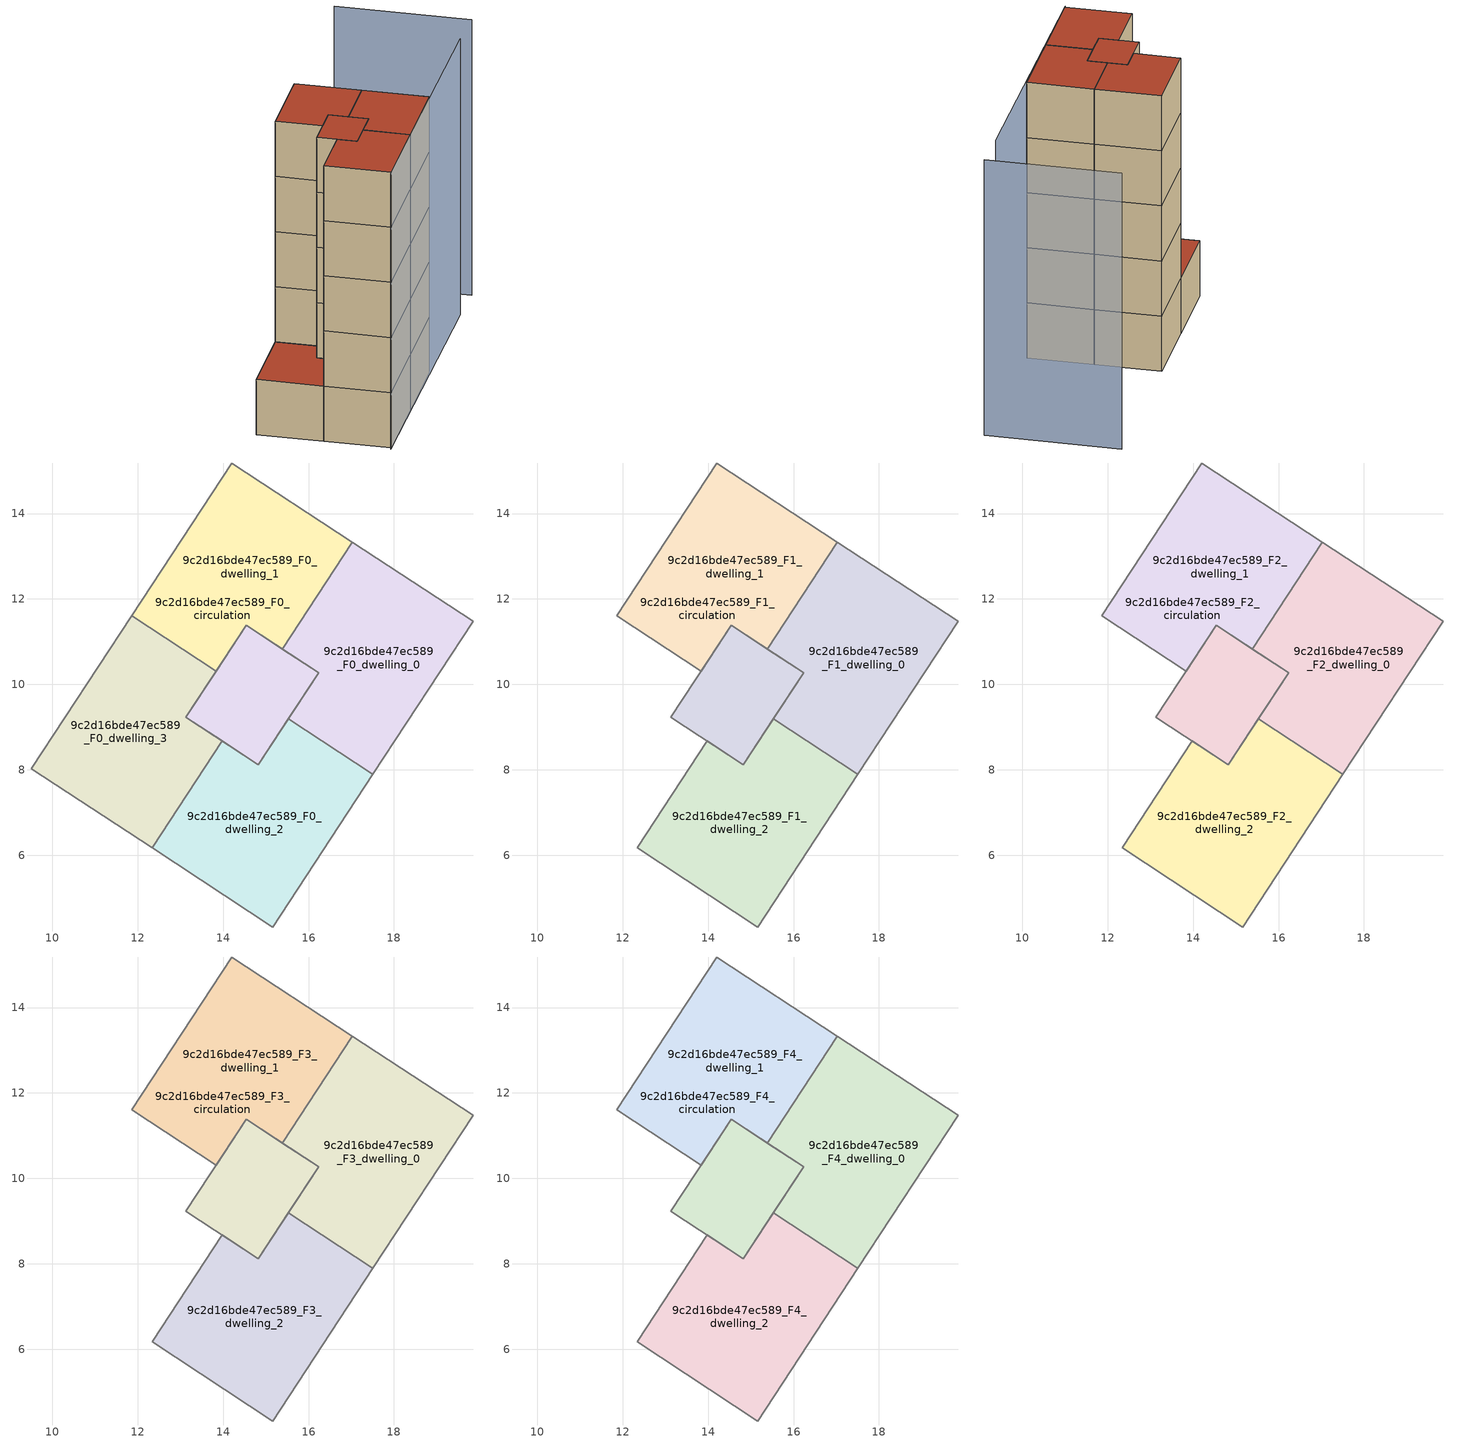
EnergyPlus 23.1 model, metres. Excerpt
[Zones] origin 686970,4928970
9c2d16bde47ec589_F0_dwelling_0
 floor ground (EU_floor_Construction): 15.39,10.83 16.23,10.27 15.53,9.2 14.83,8.12 13.13,9.23 14.54,11.38 z0; 19.85,11.48 17.51,7.9 15.53,9.2 16.23,10.27 15.39,10.83 17.03,13.33 z0
 wall adiabatic (EU_wall_Construction): 15.39,10.83 16.23,10.27 15.53,9.2 / 17.51,7.9 19.85,11.48 17.03,13.33 z0:3
 wall to 9c2d16bde47ec589_F0_dwelling_1 (EU_wall_Construction): 17.03,13.33 15.39,10.83 z0:3
 wall to 9c2d16bde47ec589_F0_dwelling_2 (EU_wall_Construction): 15.53,9.2 17.51,7.9 z0:3
9c2d16bde47ec589_F0_dwelling_1
 floor ground (EU_floor_Construction): 16.23,10.27 14.83,8.12 13.13,9.23 14.54,11.38 15.39,10.83 z0; 17.03,13.33 15.39,10.83 14.54,11.38 13.83,10.31 11.86,11.6 14.2,15.18 z0
 wall adiabatic (EU_wall_Construction): 17.03,13.33 14.2,15.18 11.86,11.6 13.83,10.31 14.54,11.38 15.39,10.83 z0:3
9c2d16bde47ec589_F0_dwelling_2
 floor ground (EU_floor_Construction): 17.51,7.9 15.16,4.32 12.34,6.17 13.98,8.68 14.83,8.12 15.53,9.2 z0; 16.23,10.27 15.53,9.2 14.83,8.12 13.13,9.23 14.54,11.38 z0
 wall adiabatic (EU_wall_Construction): 12.34,6.17 15.16,4.32 17.51,7.9 / 15.53,9.2 14.83,8.12 13.98,8.68 z0:3
 wall to 9c2d16bde47ec589_F0_dwelling_3 (EU_wall_Construction): 13.98,8.68 12.34,6.17 z0:3
9c2d16bde47ec589_F0_dwelling_3
 floor ground (EU_floor_Construction): 13.83,10.31 13.13,9.23 13.98,8.68 12.34,6.17 9.51,8.02 11.86,11.6 z0
 wall adiabatic (EU_wall_Construction): 13.98,8.68 13.13,9.23 13.83,10.31 11.86,11.6 9.51,8.02 12.34,6.17 z0:3
 roof outside (EU_roof_Construction): 12.34,6.17 13.98,8.68 13.13,9.23 13.83,10.31 11.86,11.6 9.51,8.02 z3
9c2d16bde47ec589_F0_circulation
 floor ground (EU_floor_Construction): 19.85,11.48 17.51,7.9 15.53,9.2 16.23,10.27 15.39,10.83 17.03,13.33 z0; 15.39,10.83 16.23,10.27 15.53,9.2 14.83,8.12 13.98,8.68 13.13,9.23 13.83,10.31 14.54,11.38 z0; 17.51,7.9 15.16,4.32 12.34,6.17 13.98,8.68 14.83,8.12 15.53,9.2 z0; 17.03,13.33 15.39,10.83 14.54,11.38 13.83,10.31 11.86,11.6 14.2,15.18 z0
 wall adiabatic (EU_wall_Construction): 13.13,9.23 14.83,8.12 16.23,10.27 14.54,11.38 13.13,9.23 z0:3
9c2d16bde47ec589_F1_dwelling_0
 floor outside (EU_floor_Construction): 19.85,11.48 17.51,7.9 15.53,9.2 16.23,10.27 15.39,10.83 17.03,13.33 z3
 floor to 9c2d16bde47ec589_F0_dwelling_0 (EU_floor_Construction): 15.39,10.83 16.23,10.27 15.53,9.2 14.83,8.12 13.13,9.23 14.54,11.38 z3
 wall adiabatic (EU_wall_Construction): 15.39,10.83 16.23,10.27 15.53,9.2 / 17.51,7.9 19.85,11.48 17.03,13.33 z3:6
 wall to 9c2d16bde47ec589_F1_dwelling_1 (EU_wall_Construction): 17.03,13.33 15.39,10.83 z3:6
 wall to 9c2d16bde47ec589_F1_dwelling_2 (EU_wall_Construction): 15.53,9.2 17.51,7.9 z3:6
9c2d16bde47ec589_F1_dwelling_1
 floor to 9c2d16bde47ec589_F0_dwelling_1 (EU_floor_Construction): 17.03,13.33 15.39,10.83 14.54,11.38 13.83,10.31 11.86,11.6 14.2,15.18 z3; 15.39,10.83 16.23,10.27 14.83,8.12 13.13,9.23 13.83,10.31 14.54,11.38 z3
 wall adiabatic (EU_wall_Construction): 17.03,13.33 14.2,15.18 11.86,11.6 13.83,10.31 14.54,11.38 15.39,10.83 z3:6
9c2d16bde47ec589_F1_dwelling_2
 floor to 9c2d16bde47ec589_F0_dwelling_2 (EU_floor_Construction): 17.51,7.9 15.16,4.32 12.34,6.17 13.98,8.68 14.83,8.12 15.53,9.2 z3; 16.23,10.27 15.53,9.2 14.83,8.12 13.13,9.23 14.54,11.38 z3
 wall adiabatic (EU_wall_Construction): 15.53,9.2 14.83,8.12 13.98,8.68 12.34,6.17 15.16,4.32 17.51,7.9 z3:6
9c2d16bde47ec589_F1_circulation
 floor outside (EU_floor_Construction): 17.51,7.9 15.16,4.32 12.34,6.17 13.98,8.68 14.83,8.12 15.53,9.2 z3; 17.03,13.33 15.39,10.83 14.54,11.38 13.83,10.31 11.86,11.6 14.2,15.18 z3
 floor to 9c2d16bde47ec589_F0_circulation (EU_floor_Construction): 19.85,11.48 17.51,7.9 15.53,9.2 16.23,10.27 15.39,10.83 17.03,13.33 z3; 15.39,10.83 16.23,10.27 15.53,9.2 14.83,8.12 13.98,8.68 13.13,9.23 13.83,10.31 14.54,11.38 z3
 wall adiabatic (EU_wall_Construction): 13.13,9.23 14.83,8.12 16.23,10.27 14.54,11.38 13.13,9.23 z3:6
9c2d16bde47ec589_F2_dwelling_0
 floor outside (EU_floor_Construction): 19.85,11.48 17.51,7.9 15.53,9.2 16.23,10.27 15.39,10.83 17.03,13.33 z6
 floor to 9c2d16bde47ec589_F1_dwelling_0 (EU_floor_Construction): 15.39,10.83 16.23,10.27 15.53,9.2 14.83,8.12 13.13,9.23 14.54,11.38 z6
 wall adiabatic (EU_wall_Construction): 15.39,10.83 16.23,10.27 15.53,9.2 / 17.51,7.9 19.85,11.48 17.03,13.33 z6:9
 wall to 9c2d16bde47ec589_F2_dwelling_1 (EU_wall_Construction): 17.03,13.33 15.39,10.83 z6:9
 wall to 9c2d16bde47ec589_F2_dwelling_2 (EU_wall_Construction): 15.53,9.2 17.51,7.9 z6:9
9c2d16bde47ec589_F2_dwelling_1
 floor to 9c2d16bde47ec589_F1_dwelling_1 (EU_floor_Construction): 17.03,13.33 15.39,10.83 14.54,11.38 13.83,10.31 11.86,11.6 14.2,15.18 z6; 15.39,10.83 16.23,10.27 14.83,8.12 13.13,9.23 13.83,10.31 14.54,11.38 z6
 wall adiabatic (EU_wall_Construction): 17.03,13.33 14.2,15.18 11.86,11.6 13.83,10.31 14.54,11.38 15.39,10.83 z6:9
9c2d16bde47ec589_F2_dwelling_2
 floor to 9c2d16bde47ec589_F1_dwelling_2 (EU_floor_Construction): 17.51,7.9 15.16,4.32 12.34,6.17 13.98,8.68 14.83,8.12 15.53,9.2 z6; 16.23,10.27 15.53,9.2 14.83,8.12 13.13,9.23 14.54,11.38 z6
 wall adiabatic (EU_wall_Construction): 15.53,9.2 14.83,8.12 13.98,8.68 12.34,6.17 15.16,4.32 17.51,7.9 z6:9
9c2d16bde47ec589_F2_circulation
 floor outside (EU_floor_Construction): 17.51,7.9 15.16,4.32 12.34,6.17 13.98,8.68 14.83,8.12 15.53,9.2 z6; 17.03,13.33 15.39,10.83 14.54,11.38 13.83,10.31 11.86,11.6 14.2,15.18 z6
 floor to 9c2d16bde47ec589_F1_circulation (EU_floor_Construction): 19.85,11.48 17.51,7.9 15.53,9.2 16.23,10.27 15.39,10.83 17.03,13.33 z6; 15.39,10.83 16.23,10.27 15.53,9.2 14.83,8.12 13.98,8.68 13.13,9.23 13.83,10.31 14.54,11.38 z6
 wall adiabatic (EU_wall_Construction): 13.13,9.23 14.83,8.12 16.23,10.27 14.54,11.38 13.13,9.23 z6:9
9c2d16bde47ec589_F3_dwelling_0
 floor outside (EU_floor_Construction): 19.85,11.48 17.51,7.9 15.53,9.2 16.23,10.27 15.39,10.83 17.03,13.33 z9
 floor to 9c2d16bde47ec589_F2_dwelling_0 (EU_floor_Construction): 15.39,10.83 16.23,10.27 15.53,9.2 14.83,8.12 13.13,9.23 14.54,11.38 z9
 wall adiabatic (EU_wall_Construction): 15.39,10.83 16.23,10.27 15.53,9.2 / 17.51,7.9 19.85,11.48 17.03,13.33 z9:12
 wall to 9c2d16bde47ec589_F3_dwelling_1 (EU_wall_Construction): 17.03,13.33 15.39,10.83 z9:12
 wall to 9c2d16bde47ec589_F3_dwelling_2 (EU_wall_Construction): 15.53,9.2 17.51,7.9 z9:12
9c2d16bde47ec589_F3_dwelling_1
 floor to 9c2d16bde47ec589_F2_dwelling_1 (EU_floor_Construction): 17.03,13.33 15.39,10.83 14.54,11.38 13.83,10.31 11.86,11.6 14.2,15.18 z9; 15.39,10.83 16.23,10.27 14.83,8.12 13.13,9.23 13.83,10.31 14.54,11.38 z9
 wall adiabatic (EU_wall_Construction): 17.03,13.33 14.2,15.18 11.86,11.6 13.83,10.31 14.54,11.38 15.39,10.83 z9:12
9c2d16bde47ec589_F3_dwelling_2
 floor to 9c2d16bde47ec589_F2_dwelling_2 (EU_floor_Construction): 17.51,7.9 15.16,4.32 12.34,6.17 13.98,8.68 14.83,8.12 15.53,9.2 z9; 16.23,10.27 15.53,9.2 14.83,8.12 13.13,9.23 14.54,11.38 z9
 wall adiabatic (EU_wall_Construction): 15.53,9.2 14.83,8.12 13.98,8.68 12.34,6.17 15.16,4.32 17.51,7.9 z9:12
9c2d16bde47ec589_F3_circulation
 floor outside (EU_floor_Construction): 17.51,7.9 15.16,4.32 12.34,6.17 13.98,8.68 14.83,8.12 15.53,9.2 z9; 17.03,13.33 15.39,10.83 14.54,11.38 13.83,10.31 11.86,11.6 14.2,15.18 z9
 floor to 9c2d16bde47ec589_F2_circulation (EU_floor_Construction): 19.85,11.48 17.51,7.9 15.53,9.2 16.23,10.27 15.39,10.83 17.03,13.33 z9; 15.39,10.83 16.23,10.27 15.53,9.2 14.83,8.12 13.98,8.68 13.13,9.23 13.83,10.31 14.54,11.38 z9
 wall adiabatic (EU_wall_Construction): 13.13,9.23 14.83,8.12 16.23,10.27 14.54,11.38 13.13,9.23 z9:12
9c2d16bde47ec589_F4_dwelling_0
 floor outside (EU_floor_Construction): 19.85,11.48 17.51,7.9 15.53,9.2 16.23,10.27 15.39,10.83 17.03,13.33 z12
 floor to 9c2d16bde47ec589_F3_dwelling_0 (EU_floor_Construction): 15.39,10.83 16.23,10.27 15.53,9.2 14.83,8.12 13.13,9.23 14.54,11.38 z12
 wall adiabatic (EU_wall_Construction): 15.39,10.83 16.23,10.27 15.53,9.2 / 17.51,7.9 19.85,11.48 17.03,13.33 z12:15
 wall to 9c2d16bde47ec589_F4_dwelling_1 (EU_wall_Construction): 17.03,13.33 15.39,10.83 z12:15
 wall to 9c2d16bde47ec589_F4_dwelling_2 (EU_wall_Construction): 15.53,9.2 17.51,7.9 z12:15
 roof outside (EU_roof_Construction): 17.51,7.9 19.85,11.48 17.03,13.33 15.39,10.83 16.23,10.27 15.53,9.2 z15; 15.53,9.2 16.23,10.27 15.39,10.83 14.54,11.38 13.13,9.23 14.83,8.12 z15
9c2d16bde47ec589_F4_dwelling_1
 floor to 9c2d16bde47ec589_F3_dwelling_1 (EU_floor_Construction): 17.03,13.33 15.39,10.83 14.54,11.38 13.83,10.31 11.86,11.6 14.2,15.18 z12; 15.39,10.83 16.23,10.27 14.83,8.12 13.13,9.23 13.83,10.31 14.54,11.38 z12
 wall adiabatic (EU_wall_Construction): 17.03,13.33 14.2,15.18 11.86,11.6 13.83,10.31 14.54,11.38 15.39,10.83 z12:15
 roof outside (EU_roof_Construction): 15.39,10.83 17.03,13.33 14.2,15.18 11.86,11.6 13.83,10.31 14.54,11.38 z15; 14.83,8.12 16.23,10.27 15.39,10.83 14.54,11.38 13.13,9.23 z15
9c2d16bde47ec589_F4_dwelling_2
 floor to 9c2d16bde47ec589_F3_dwelling_2 (EU_floor_Construction): 17.51,7.9 15.16,4.32 12.34,6.17 13.98,8.68 14.83,8.12 15.53,9.2 z12; 16.23,10.27 15.53,9.2 14.83,8.12 13.13,9.23 14.54,11.38 z12
 wall adiabatic (EU_wall_Construction): 15.53,9.2 14.83,8.12 13.98,8.68 12.34,6.17 15.16,4.32 17.51,7.9 z12:15
 roof outside (EU_roof_Construction): 16.23,10.27 14.54,11.38 13.13,9.23 14.83,8.12 15.53,9.2 z15; 15.16,4.32 17.51,7.9 15.53,9.2 14.83,8.12 13.98,8.68 12.34,6.17 z15
9c2d16bde47ec589_F4_circulation
 floor outside (EU_floor_Construction): 17.51,7.9 15.16,4.32 12.34,6.17 13.98,8.68 14.83,8.12 15.53,9.2 z12; 17.03,13.33 15.39,10.83 14.54,11.38 13.83,10.31 11.86,11.6 14.2,15.18 z12
 floor to 9c2d16bde47ec589_F3_circulation (EU_floor_Construction): 19.85,11.48 17.51,7.9 15.53,9.2 16.23,10.27 15.39,10.83 17.03,13.33 z12; 15.39,10.83 16.23,10.27 15.53,9.2 14.83,8.12 13.98,8.68 13.13,9.23 13.83,10.31 14.54,11.38 z12
 wall adiabatic (EU_wall_Construction): 13.13,9.23 14.83,8.12 16.23,10.27 14.54,11.38 13.13,9.23 z12:15
 roof outside (EU_roof_Construction): 17.51,7.9 19.85,11.48 17.03,13.33 15.39,10.83 16.23,10.27 15.53,9.2 z15; 15.53,9.2 16.23,10.27 15.39,10.83 14.54,11.38 13.83,10.31 13.13,9.23 13.98,8.68 14.83,8.12 z15; 15.39,10.83 17.03,13.33 14.2,15.18 11.86,11.6 13.83,10.31 14.54,11.38 z15; 15.16,4.32 17.51,7.9 15.53,9.2 14.83,8.12 13.98,8.68 12.34,6.17 z15
shading: 15.09,4.2 23.54,16.97 / 24.82,18.75 19.07,22.57 z0:15
[Building]
EU S2 Campaign: North Axis=0; Terrain=City; Solar Distribution=FullExterior
[Site:Location]
Bologna: Latitude=44.5; Longitude=11.25; Time Zone=1; Elevation=37
[SizingPeriod:WeatherFileDays]
AnnualSizingPeriod: Begin Month=1; Begin Day of Month=1; End Month=12; End Day of Month=31; Day of Week for Start Day=Monday; Use Weather File Daylight Saving Period=No; Use Weather File Rain and Snow Indicators=No
[MATERIAL]
EU_InternalMass_Material: Roughness=MediumRough; Thickness=0.1; Conductivity=1; Density=1800; Specific Heat=900; Thermal Absorptance=0.9; Solar Absorptance=0.7; Visible Absorptance=0.7
[MATERIAL:NOMASS] Roughness=MediumRough; Thermal Absorptance=0.9; Solar Absorptance=0.7; Visible Absorptance=0.7
Name | Thermal Resistance
EU_wall_NoMass | 0.905828
EU_roof_NoMass | 0.37593
EU_floor_NoMass | 0.67114
[CONSTRUCTION]
EU_wall_Construction: EU_wall_NoMass
EU_roof_Construction: EU_roof_NoMass
EU_floor_Construction: EU_floor_NoMass
EU_InternalMass_Construction: EU_InternalMass_Material
[ZONE] Type=1; Multiplier=1; Ceiling Height=autocalculate; Floor Area=autocalculate; Part of Total Floor Area=Yes
Name | Volume
9c2d16bde47ec589_F0_dwelling_0 | 55.073
9c2d16bde47ec589_F1_dwelling_0; 9c2d16bde47ec589_F2_dwelling_0; 9c2d16bde47ec589_F3_dwelling_0; 9c2d16bde47ec589_F4_dwelling_0 | 55.0723
9c2d16bde47ec589_F0_dwelling_1; 9c2d16bde47ec589_F1_dwelling_1; 9c2d16bde47ec589_F2_dwelling_1; 9c2d16bde47ec589_F3_dwelling_1; 9c2d16bde47ec589_F4_dwelling_1 | 55.0715
9c2d16bde47ec589_F0_dwelling_2 | 55.0708
9c2d16bde47ec589_F1_dwelling_2; 9c2d16bde47ec589_F2_dwelling_2; 9c2d16bde47ec589_F3_dwelling_2; 9c2d16bde47ec589_F4_dwelling_2 | 55.0693
9c2d16bde47ec589_F0_dwelling_3 | 39.46
9c2d16bde47ec589_F0_circulation; 9c2d16bde47ec589_F1_circulation; 9c2d16bde47ec589_F2_circulation; 9c2d16bde47ec589_F3_circulation; 9c2d16bde47ec589_F4_circulation | 133.991
[INTERNALMASS] Construction=EU_InternalMass_Construction
Name | Zone or ZoneList | Surface Area
9c2d16bde47ec589_F0_dwelling_0_EU_InternalMass | 9c2d16bde47ec589_F0_dwelling_0 | 13.1535
9c2d16bde47ec589_F0_dwelling_1_EU_InternalMass | 9c2d16bde47ec589_F0_dwelling_1 | 13.1535
9c2d16bde47ec589_F0_dwelling_2_EU_InternalMass | 9c2d16bde47ec589_F0_dwelling_2 | 13.1535
9c2d16bde47ec589_F0_dwelling_3_EU_InternalMass | 9c2d16bde47ec589_F0_dwelling_3 | 13.1535
9c2d16bde47ec589_F1_dwelling_0_EU_InternalMass | 9c2d16bde47ec589_F1_dwelling_0 | 26.307
9c2d16bde47ec589_F1_dwelling_1_EU_InternalMass | 9c2d16bde47ec589_F1_dwelling_1 | 13.1535
9c2d16bde47ec589_F1_dwelling_2_EU_InternalMass | 9c2d16bde47ec589_F1_dwelling_2 | 13.1535
9c2d16bde47ec589_F2_dwelling_0_EU_InternalMass | 9c2d16bde47ec589_F2_dwelling_0 | 26.307
9c2d16bde47ec589_F2_dwelling_1_EU_InternalMass | 9c2d16bde47ec589_F2_dwelling_1 | 13.1535
9c2d16bde47ec589_F2_dwelling_2_EU_InternalMass | 9c2d16bde47ec589_F2_dwelling_2 | 13.1535
9c2d16bde47ec589_F3_dwelling_0_EU_InternalMass | 9c2d16bde47ec589_F3_dwelling_0 | 26.307
9c2d16bde47ec589_F3_dwelling_1_EU_InternalMass | 9c2d16bde47ec589_F3_dwelling_1 | 13.1535
9c2d16bde47ec589_F3_dwelling_2_EU_InternalMass | 9c2d16bde47ec589_F3_dwelling_2 | 13.1535
9c2d16bde47ec589_F4_dwelling_0_EU_InternalMass | 9c2d16bde47ec589_F4_dwelling_0 | 26.307
9c2d16bde47ec589_F4_dwelling_1_EU_InternalMass | 9c2d16bde47ec589_F4_dwelling_1 | 13.1535
9c2d16bde47ec589_F4_dwelling_2_EU_InternalMass | 9c2d16bde47ec589_F4_dwelling_2 | 13.1535
[OTHEREQUIPMENT] Fuel Type=Electricity; Design Level Calculation Method=Watts/Area; Power per Zone Floor Area=1; Fraction Latent=0; Fraction Radiant=0; Fraction Lost=0; Carbon Dioxide Generation Rate=0; EndUse Subcategory=EU_Step8_InternalGains
Name | Zone or ZoneList or Space or SpaceList | Schedule
EU_Step8_InternalGain_9c2d16bde47ec589_F0_dwelling_0_f000 | 9c2d16bde47ec589_F0_dwelling_0 | EU_Step8_GainSchedule_9c2d16bde47ec589_F0_dwelling_0_f000
EU_Step8_InternalGain_9c2d16bde47ec589_F0_dwelling_1_f000 | 9c2d16bde47ec589_F0_dwelling_1 | EU_Step8_GainSchedule_9c2d16bde47ec589_F0_dwelling_1_f000
EU_Step8_InternalGain_9c2d16bde47ec589_F0_dwelling_2_f000 | 9c2d16bde47ec589_F0_dwelling_2 | EU_Step8_GainSchedule_9c2d16bde47ec589_F0_dwelling_2_f000
EU_Step8_InternalGain_9c2d16bde47ec589_F0_dwelling_3_f000 | 9c2d16bde47ec589_F0_dwelling_3 | EU_Step8_GainSchedule_9c2d16bde47ec589_F0_dwelling_3_f000
EU_Step8_InternalGain_9c2d16bde47ec589_F1_dwelling_0_f000 | 9c2d16bde47ec589_F1_dwelling_0 | EU_Step8_GainSchedule_9c2d16bde47ec589_F1_dwelling_0_f000
EU_Step8_InternalGain_9c2d16bde47ec589_F1_dwelling_1_f000 | 9c2d16bde47ec589_F1_dwelling_1 | EU_Step8_GainSchedule_9c2d16bde47ec589_F1_dwelling_1_f000
EU_Step8_InternalGain_9c2d16bde47ec589_F1_dwelling_2_f000 | 9c2d16bde47ec589_F1_dwelling_2 | EU_Step8_GainSchedule_9c2d16bde47ec589_F1_dwelling_2_f000
EU_Step8_InternalGain_9c2d16bde47ec589_F2_dwelling_0_f000 | 9c2d16bde47ec589_F2_dwelling_0 | EU_Step8_GainSchedule_9c2d16bde47ec589_F2_dwelling_0_f000
EU_Step8_InternalGain_9c2d16bde47ec589_F2_dwelling_1_f000 | 9c2d16bde47ec589_F2_dwelling_1 | EU_Step8_GainSchedule_9c2d16bde47ec589_F2_dwelling_1_f000
EU_Step8_InternalGain_9c2d16bde47ec589_F2_dwelling_2_f000 | 9c2d16bde47ec589_F2_dwelling_2 | EU_Step8_GainSchedule_9c2d16bde47ec589_F2_dwelling_2_f000
EU_Step8_InternalGain_9c2d16bde47ec589_F3_dwelling_0_f000 | 9c2d16bde47ec589_F3_dwelling_0 | EU_Step8_GainSchedule_9c2d16bde47ec589_F3_dwelling_0_f000
EU_Step8_InternalGain_9c2d16bde47ec589_F3_dwelling_1_f000 | 9c2d16bde47ec589_F3_dwelling_1 | EU_Step8_GainSchedule_9c2d16bde47ec589_F3_dwelling_1_f000
EU_Step8_InternalGain_9c2d16bde47ec589_F3_dwelling_2_f000 | 9c2d16bde47ec589_F3_dwelling_2 | EU_Step8_GainSchedule_9c2d16bde47ec589_F3_dwelling_2_f000
EU_Step8_InternalGain_9c2d16bde47ec589_F4_dwelling_0_f000 | 9c2d16bde47ec589_F4_dwelling_0 | EU_Step8_GainSchedule_9c2d16bde47ec589_F4_dwelling_0_f000
EU_Step8_InternalGain_9c2d16bde47ec589_F4_dwelling_1_f000 | 9c2d16bde47ec589_F4_dwelling_1 | EU_Step8_GainSchedule_9c2d16bde47ec589_F4_dwelling_1_f000
EU_Step8_InternalGain_9c2d16bde47ec589_F4_dwelling_2_f000 | 9c2d16bde47ec589_F4_dwelling_2 | EU_Step8_GainSchedule_9c2d16bde47ec589_F4_dwelling_2_f000
[ZONEINFILTRATION:DESIGNFLOWRATE] Schedule=EU_AlwaysOn; Design Flow Rate Calculation Method=Flow/Area; Flow Rate per Floor Area=0.0005; Constant Term Coefficient=1; Temperature Term Coefficient=0; Velocity Term Coefficient=0; Velocity Squared Term Coefficient=0
Name | Zone or ZoneList or Space or SpaceList
EU_Circulation_Infiltration_9c2d16bde47ec589_F0_circulation | 9c2d16bde47ec589_F0_circulation
EU_Circulation_Infiltration_9c2d16bde47ec589_F1_circulation | 9c2d16bde47ec589_F1_circulation
EU_Circulation_Infiltration_9c2d16bde47ec589_F2_circulation | 9c2d16bde47ec589_F2_circulation
EU_Circulation_Infiltration_9c2d16bde47ec589_F3_circulation | 9c2d16bde47ec589_F3_circulation
EU_Circulation_Infiltration_9c2d16bde47ec589_F4_circulation | 9c2d16bde47ec589_F4_circulation
[ZONEVENTILATION:DESIGNFLOWRATE] Schedule=EU_AlwaysOn; Design Flow Rate Calculation Method=AirChanges/Hour; Air Changes per Hour=0.73129; Ventilation Type=Natural; Fan Pressure Rise=0; Fan Total Efficiency=1; Constant Term Coefficient=1; Temperature Term Coefficient=0; Velocity Term Coefficient=0; Velocity Squared Term Coefficient=0; Minimum Indoor Temperature=-100; Maximum Indoor Temperature=100; Delta Temperature=-100; Minimum Outdoor Temperature=-100; Maximum Outdoor Temperature=100; Maximum Wind Speed=40
Name | Zone or ZoneList or Space or SpaceList
EU_ConstantAir_9c2d16bde47ec589_F0_dwelling_0 | 9c2d16bde47ec589_F0_dwelling_0
EU_ConstantAir_9c2d16bde47ec589_F0_dwelling_1 | 9c2d16bde47ec589_F0_dwelling_1
EU_ConstantAir_9c2d16bde47ec589_F0_dwelling_2 | 9c2d16bde47ec589_F0_dwelling_2
EU_ConstantAir_9c2d16bde47ec589_F0_dwelling_3 | 9c2d16bde47ec589_F0_dwelling_3
EU_ConstantAir_9c2d16bde47ec589_F1_dwelling_0 | 9c2d16bde47ec589_F1_dwelling_0
EU_ConstantAir_9c2d16bde47ec589_F1_dwelling_1 | 9c2d16bde47ec589_F1_dwelling_1
EU_ConstantAir_9c2d16bde47ec589_F1_dwelling_2 | 9c2d16bde47ec589_F1_dwelling_2
EU_ConstantAir_9c2d16bde47ec589_F2_dwelling_0 | 9c2d16bde47ec589_F2_dwelling_0
EU_ConstantAir_9c2d16bde47ec589_F2_dwelling_1 | 9c2d16bde47ec589_F2_dwelling_1
EU_ConstantAir_9c2d16bde47ec589_F2_dwelling_2 | 9c2d16bde47ec589_F2_dwelling_2
EU_ConstantAir_9c2d16bde47ec589_F3_dwelling_0 | 9c2d16bde47ec589_F3_dwelling_0
EU_ConstantAir_9c2d16bde47ec589_F3_dwelling_1 | 9c2d16bde47ec589_F3_dwelling_1
EU_ConstantAir_9c2d16bde47ec589_F3_dwelling_2 | 9c2d16bde47ec589_F3_dwelling_2
EU_ConstantAir_9c2d16bde47ec589_F4_dwelling_0 | 9c2d16bde47ec589_F4_dwelling_0
EU_ConstantAir_9c2d16bde47ec589_F4_dwelling_1 | 9c2d16bde47ec589_F4_dwelling_1
EU_ConstantAir_9c2d16bde47ec589_F4_dwelling_2 | 9c2d16bde47ec589_F4_dwelling_2
[HVACTEMPLATE:THERMOSTAT] Constant Heating Setpoint=20; Constant Cooling Setpoint=50
EU_HeatOnly_9c2d16bde47ec589_F0_dwelling_0; EU_HeatOnly_9c2d16bde47ec589_F0_dwelling_1; EU_HeatOnly_9c2d16bde47ec589_F0_dwelling_2; EU_HeatOnly_9c2d16bde47ec589_F0_dwelling_3; EU_HeatOnly_9c2d16bde47ec589_F1_dwelling_0; EU_HeatOnly_9c2d16bde47ec589_F1_dwelling_1; EU_HeatOnly_9c2d16bde47ec589_F1_dwelling_2; EU_HeatOnly_9c2d16bde47ec589_F2_dwelling_0; EU_HeatOnly_9c2d16bde47ec589_F2_dwelling_1; EU_HeatOnly_9c2d16bde47ec589_F2_dwelling_2; EU_HeatOnly_9c2d16bde47ec589_F3_dwelling_0; EU_HeatOnly_9c2d16bde47ec589_F3_dwelling_1; EU_HeatOnly_9c2d16bde47ec589_F3_dwelling_2; EU_HeatOnly_9c2d16bde47ec589_F4_dwelling_0; EU_HeatOnly_9c2d16bde47ec589_F4_dwelling_1; EU_HeatOnly_9c2d16bde47ec589_F4_dwelling_2
[HVACTEMPLATE:ZONE:IDEALLOADSAIRSYSTEM] System Availability Schedule=EU_AlwaysOn; Maximum Heating Supply Air Temperature=50; Minimum Cooling Supply Air Temperature=13; Maximum Heating Supply Air Humidity Ratio=0.0156; Minimum Cooling Supply Air Humidity Ratio=0.0077; Heating Limit=NoLimit; Cooling Limit=NoLimit; Heating Availability Schedule=EU_AlwaysOn; Cooling Availability Schedule=EU_CoolingOff; Dehumidification Control Type=ConstantSensibleHeatRatio; Cooling Sensible Heat Ratio=0.7; Dehumidification Setpoint=60; Humidification Control Type=None; Humidification Setpoint=30; Outdoor Air Method=None; Outdoor Air Flow Rate per Person=0.00944; Outdoor Air Flow Rate per Zone Floor Area=0; Outdoor Air Flow Rate per Zone=0; Demand Controlled Ventilation Type=None; Outdoor Air Economizer Type=NoEconomizer; Heat Recovery Type=None; Sensible Heat Recovery Effectiveness=0.7; Latent Heat Recovery Effectiveness=0.65
Name | Template Thermostat
9c2d16bde47ec589_F0_dwelling_0 | EU_HeatOnly_9c2d16bde47ec589_F0_dwelling_0
9c2d16bde47ec589_F0_dwelling_1 | EU_HeatOnly_9c2d16bde47ec589_F0_dwelling_1
9c2d16bde47ec589_F0_dwelling_2 | EU_HeatOnly_9c2d16bde47ec589_F0_dwelling_2
9c2d16bde47ec589_F0_dwelling_3 | EU_HeatOnly_9c2d16bde47ec589_F0_dwelling_3
9c2d16bde47ec589_F1_dwelling_0 | EU_HeatOnly_9c2d16bde47ec589_F1_dwelling_0
9c2d16bde47ec589_F1_dwelling_1 | EU_HeatOnly_9c2d16bde47ec589_F1_dwelling_1
9c2d16bde47ec589_F1_dwelling_2 | EU_HeatOnly_9c2d16bde47ec589_F1_dwelling_2
9c2d16bde47ec589_F2_dwelling_0 | EU_HeatOnly_9c2d16bde47ec589_F2_dwelling_0
9c2d16bde47ec589_F2_dwelling_1 | EU_HeatOnly_9c2d16bde47ec589_F2_dwelling_1
9c2d16bde47ec589_F2_dwelling_2 | EU_HeatOnly_9c2d16bde47ec589_F2_dwelling_2
9c2d16bde47ec589_F3_dwelling_0 | EU_HeatOnly_9c2d16bde47ec589_F3_dwelling_0
9c2d16bde47ec589_F3_dwelling_1 | EU_HeatOnly_9c2d16bde47ec589_F3_dwelling_1
9c2d16bde47ec589_F3_dwelling_2 | EU_HeatOnly_9c2d16bde47ec589_F3_dwelling_2
9c2d16bde47ec589_F4_dwelling_0 | EU_HeatOnly_9c2d16bde47ec589_F4_dwelling_0
9c2d16bde47ec589_F4_dwelling_1 | EU_HeatOnly_9c2d16bde47ec589_F4_dwelling_1
9c2d16bde47ec589_F4_dwelling_2 | EU_HeatOnly_9c2d16bde47ec589_F4_dwelling_2
[SIZING:ZONE] Zone Cooling Design Supply Air Temperature Input Method=SupplyAirTemperature; Zone Cooling Design Supply Air Temperature=13; Zone Heating Design Supply Air Temperature Input Method=SupplyAirTemperature; Zone Heating Design Supply Air Temperature=50; Zone Cooling Design Supply Air Humidity Ratio=0.008; Zone Heating Design Supply Air Humidity Ratio=0.008; Cooling Design Air Flow Method=DesignDay; Cooling Design Air Flow Rate=0; Cooling Minimum Air Flow per Zone Floor Area=0.000762; Cooling Minimum Air Flow=0; Cooling Minimum Air Flow Fraction=0.2; Heating Design Air Flow Method=DesignDay; Heating Design Air Flow Rate=0; Heating Maximum Air Flow per Zone Floor Area=0.002032; Heating Maximum Air Flow=0.141576; Heating Maximum Air Flow Fraction=0.3; Account for Dedicated Outdoor Air System=No; Dedicated Outdoor Air System Control Strategy=NeutralSupplyAir; Dedicated Outdoor Air Low Setpoint Temperature for Design=autosize; Dedicated Outdoor Air High Setpoint Temperature for Design=autosize; Zone Load Sizing Method=Sensible Load Only No Latent Load; Zone Latent Cooling Design Supply Air Humidity Ratio Input Method=HumidityRatioDifference; Zone Cooling Design Supply Air Humidity Ratio Difference=0.005; Zone Latent Heating Design Supply Air Humidity Ratio Input Method=HumidityRatioDifference; Zone Humidification Design Supply Air Humidity Ratio Difference=0.005
9c2d16bde47ec589_F0_dwelling_0; 9c2d16bde47ec589_F0_dwelling_1; 9c2d16bde47ec589_F0_dwelling_2; 9c2d16bde47ec589_F0_dwelling_3; 9c2d16bde47ec589_F1_dwelling_0; 9c2d16bde47ec589_F1_dwelling_1; 9c2d16bde47ec589_F1_dwelling_2; 9c2d16bde47ec589_F2_dwelling_0; 9c2d16bde47ec589_F2_dwelling_1; 9c2d16bde47ec589_F2_dwelling_2; 9c2d16bde47ec589_F3_dwelling_0; 9c2d16bde47ec589_F3_dwelling_1; 9c2d16bde47ec589_F3_dwelling_2; 9c2d16bde47ec589_F4_dwelling_0; 9c2d16bde47ec589_F4_dwelling_1; 9c2d16bde47ec589_F4_dwelling_2
[SCHEDULE:CONSTANT]
Name | Hourly Value
EU_AlwaysOn | 1
EU_CoolingOff | 0
[SCHEDULE:FILE] Column Number=1; Rows to Skip at Top=0; Number of Hours of Data=8760; Column Separator=Comma; Interpolate to Timestep=No; Minutes per Item=60; Adjust Schedule for Daylight Savings=Yes
Name | File
EU_Step8_GainSchedule_9c2d16bde47ec589_F0_dwelling_0_f000 | ../../schedules/9c2d16bde47ec589/9c2d16bde47ec589_F0_dwelling_0_f000_gain.csv
EU_Step8_GainSchedule_9c2d16bde47ec589_F0_dwelling_1_f000 | ../../schedules/9c2d16bde47ec589/9c2d16bde47ec589_F0_dwelling_1_f000_gain.csv
EU_Step8_GainSchedule_9c2d16bde47ec589_F0_dwelling_2_f000 | ../../schedules/9c2d16bde47ec589/9c2d16bde47ec589_F0_dwelling_2_f000_gain.csv
EU_Step8_GainSchedule_9c2d16bde47ec589_F0_dwelling_3_f000 | ../../schedules/9c2d16bde47ec589/9c2d16bde47ec589_F0_dwelling_3_f000_gain.csv
EU_Step8_GainSchedule_9c2d16bde47ec589_F1_dwelling_0_f000 | ../../schedules/9c2d16bde47ec589/9c2d16bde47ec589_F1_dwelling_0_f000_gain.csv
EU_Step8_GainSchedule_9c2d16bde47ec589_F1_dwelling_1_f000 | ../../schedules/9c2d16bde47ec589/9c2d16bde47ec589_F1_dwelling_1_f000_gain.csv
EU_Step8_GainSchedule_9c2d16bde47ec589_F1_dwelling_2_f000 | ../../schedules/9c2d16bde47ec589/9c2d16bde47ec589_F1_dwelling_2_f000_gain.csv
EU_Step8_GainSchedule_9c2d16bde47ec589_F2_dwelling_0_f000 | ../../schedules/9c2d16bde47ec589/9c2d16bde47ec589_F2_dwelling_0_f000_gain.csv
EU_Step8_GainSchedule_9c2d16bde47ec589_F2_dwelling_1_f000 | ../../schedules/9c2d16bde47ec589/9c2d16bde47ec589_F2_dwelling_1_f000_gain.csv
EU_Step8_GainSchedule_9c2d16bde47ec589_F2_dwelling_2_f000 | ../../schedules/9c2d16bde47ec589/9c2d16bde47ec589_F2_dwelling_2_f000_gain.csv
EU_Step8_GainSchedule_9c2d16bde47ec589_F3_dwelling_0_f000 | ../../schedules/9c2d16bde47ec589/9c2d16bde47ec589_F3_dwelling_0_f000_gain.csv
EU_Step8_GainSchedule_9c2d16bde47ec589_F3_dwelling_1_f000 | ../../schedules/9c2d16bde47ec589/9c2d16bde47ec589_F3_dwelling_1_f000_gain.csv
EU_Step8_GainSchedule_9c2d16bde47ec589_F3_dwelling_2_f000 | ../../schedules/9c2d16bde47ec589/9c2d16bde47ec589_F3_dwelling_2_f000_gain.csv
EU_Step8_GainSchedule_9c2d16bde47ec589_F4_dwelling_0_f000 | ../../schedules/9c2d16bde47ec589/9c2d16bde47ec589_F4_dwelling_0_f000_gain.csv
EU_Step8_GainSchedule_9c2d16bde47ec589_F4_dwelling_1_f000 | ../../schedules/9c2d16bde47ec589/9c2d16bde47ec589_F4_dwelling_1_f000_gain.csv
EU_Step8_GainSchedule_9c2d16bde47ec589_F4_dwelling_2_f000 | ../../schedules/9c2d16bde47ec589/9c2d16bde47ec589_F4_dwelling_2_f000_gain.csv
